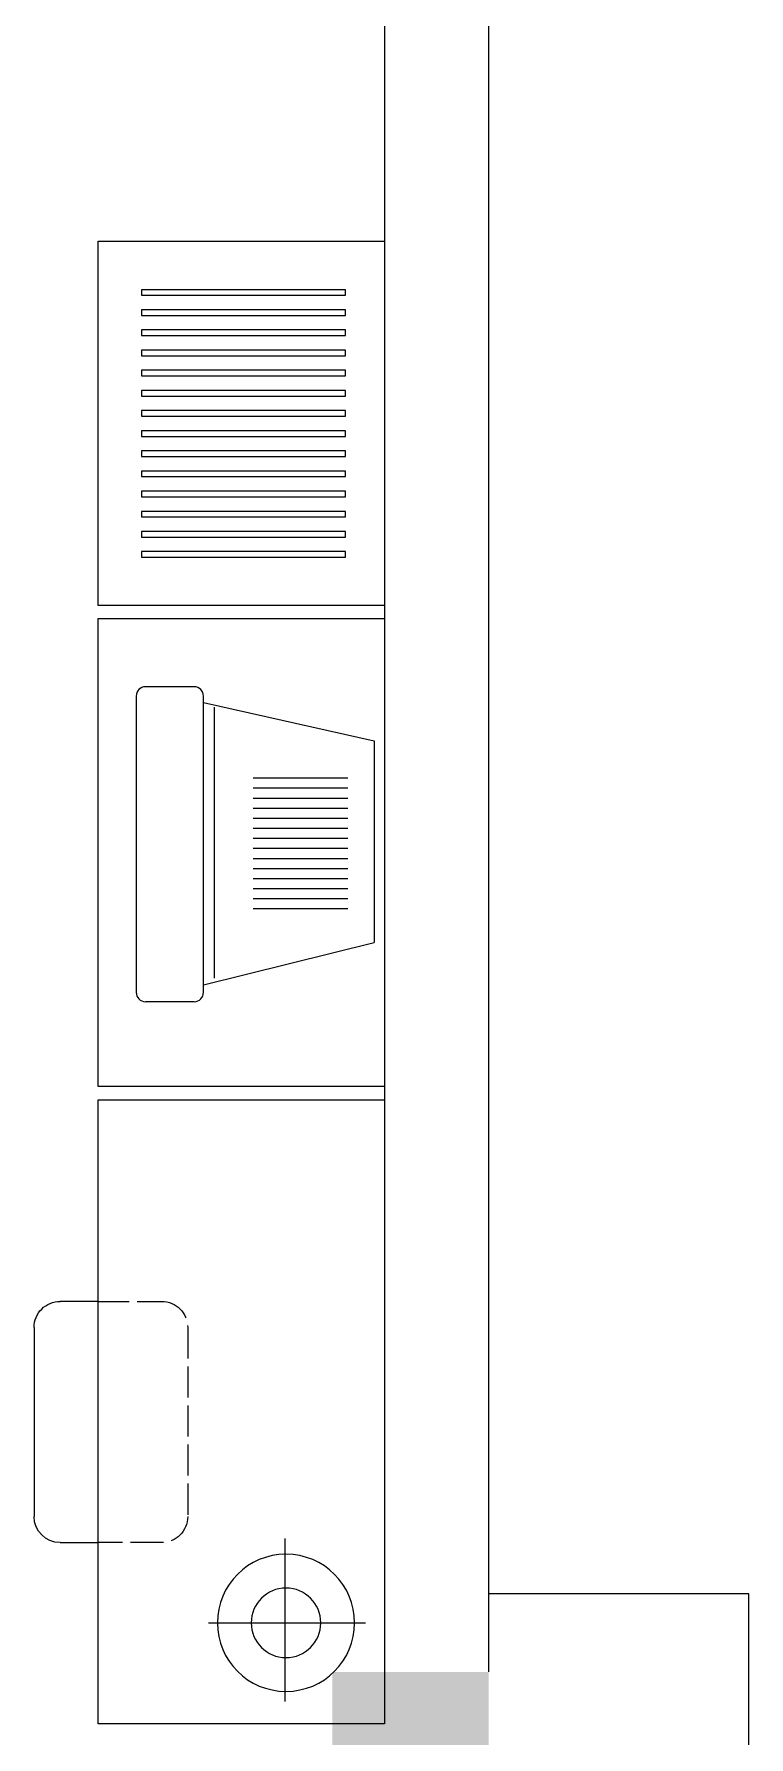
# Model space of a CAD drawing. Header units: centimetres. Extents: x 8510 to 16419, y -974 to 2536.
# Drawn here: x 14183.3 to 14320.6, y 29.6 to 357 of the extents above; entities that cross this region are included whole.
import ezdxf

# ---------------------------------------------------------------- set-up
doc = ezdxf.new("R2010")
doc.units = ezdxf.units.CM
doc.linetypes.add('ACAD_ISO02W100', pattern=[15, 12, -3])
for name, color, linetype in [('5', 5, 'Continuous'), ('楼梯', 6, 'Continuous'), ('轴线', 1, 'Continuous')]:
    doc.layers.add(name, color=color, linetype=linetype)

# ---------------------------------------------------------------- blocks, each defined once
blk = doc.blocks.new('13')
at = {"layer": '5'}
for p, q in [((-327332.6, -96330.1, 589.9), (-328532.6, -96330.1, 589.9)), ((-328532.6, -96330.1, 589.9), (-328532.6, -96880.1, 589.9)), ((-327332.6, -96880.1, 589.9), (-327332.6, -96330.1, 589.9)), ((-328338.3, -96668.2, 589.9), (-328338.3, -96366.7, 589.9)), ((-328489.6, -96520.9, 589.9), (-328176, -96520.9, 589.9)), ((-328532.6, -96880.1, 589.9), (-327332.6, -96880.1, 589.9)), ((-328184, -96952.9, 589.9), (-328184, -96880.1, 589.9)), ((-327720.3, -96880.1, 589.9), (-327720.3, -96952.9, 589.9)), ((-327770.3, -97002.9, 589.9), (-328134, -97002.9, 589.9))]:
    blk.add_line(p, q, dxfattribs=at)
at = {"layer": '5', "linetype": 'ACAD_ISO02W100', "ltscale": 5}
for p, q in [((-327770.3, -96707.9, 589.9), (-328134, -96707.9, 589.9)), ((-328184, -96757.9, 589.9), (-328184, -96880.1, 589.9)), ((-327720.3, -96880.1, 589.9), (-327720.3, -96757.9, 589.9))]:
    blk.add_line(p, q, dxfattribs=at)
at = {"layer": '5'}
for radius in [131.8, 66.8]:
    blk.add_circle((-328338.2, -96519.1, 589.9), radius, dxfattribs=at)
at = {"layer": '5', "linetype": 'ACAD_ISO02W100', "ltscale": 5}
for centre, start, end in [((-328134, -96757.9, 589.9), 90, 180), ((-327770.3, -96757.9, 589.9), 0, 90)]:
    blk.add_arc(centre, 50, start, end, dxfattribs=at)
at = {"layer": '5'}
for centre, start, end in [((-328134, -96952.9, 589.9), 180, 270), ((-327770.3, -96952.9, 589.9), 270, 0)]:
    blk.add_arc(centre, 50, start, end, dxfattribs=at)

msp = doc.modelspace()

# ---------------------------------------------------------------- linework, layer by layer
at = {"layer": '5', "color": 7}
for p, q in [((14195.58, 247.13), (14195.58, 317.13)), ((14195.58, 317.13), (14250.58, 317.13)), ((14250.58, 317.13), (14250.58, 247.13)), ((14243.11, 307.83), (14203.9, 307.83)), ((14203.9, 307.83), (14203.9, 306.75)), ((14243.11, 306.75), (14243.11, 307.83)), ((14203.9, 306.75), (14243.11, 306.75)), ((14243.11, 303.95), (14203.9, 303.95)), ((14203.9, 303.95), (14203.9, 302.88)), ((14203.9, 302.88), (14243.11, 302.88)), ((14243.11, 302.88), (14243.11, 303.95)), ((14243.11, 300.08), (14203.9, 300.08)), ((14203.9, 300.08), (14203.9, 299)), ((14203.9, 299), (14243.11, 299)), ((14243.11, 299), (14243.11, 300.08)), ((14243.11, 296.2), (14203.9, 296.2)), ((14203.9, 296.2), (14203.9, 295.13)), ((14203.9, 295.13), (14243.11, 295.13)), ((14243.11, 295.13), (14243.11, 296.2)), ((14243.11, 292.33), (14203.9, 292.33)), ((14203.9, 292.33), (14203.9, 291.25)), ((14243.11, 291.25), (14243.11, 292.33)), ((14203.9, 291.25), (14243.11, 291.25)), ((14243.11, 288.46), (14203.9, 288.46)), ((14203.9, 288.46), (14203.9, 287.38)), ((14243.11, 287.38), (14243.11, 288.46)), ((14203.9, 287.38), (14243.11, 287.38)), ((14243.11, 284.58), (14203.9, 284.58)), ((14203.9, 284.58), (14203.9, 283.51)), ((14203.9, 283.51), (14243.11, 283.51)), ((14243.11, 283.51), (14243.11, 284.58)), ((14243.11, 280.71), (14203.9, 280.71)), ((14203.9, 280.71), (14203.9, 279.63)), ((14203.9, 279.63), (14243.11, 279.63)), ((14243.11, 279.63), (14243.11, 280.71)), ((14243.11, 276.84), (14203.9, 276.84)), ((14203.9, 276.84), (14203.9, 275.76)), ((14203.9, 275.76), (14243.11, 275.76)), ((14243.11, 275.76), (14243.11, 276.84)), ((14243.11, 272.96), (14203.9, 272.96)), ((14203.9, 272.96), (14203.9, 271.89)), ((14203.9, 271.89), (14243.11, 271.89)), ((14243.11, 271.89), (14243.11, 272.96)), ((14243.11, 269.09), (14203.9, 269.09)), ((14203.9, 269.09), (14203.9, 268.01)), ((14243.11, 268.01), (14243.11, 269.09)), ((14203.9, 268.01), (14243.11, 268.01)), ((14243.11, 265.21), (14203.9, 265.21)), ((14203.9, 265.21), (14203.9, 264.14)), ((14243.11, 264.14), (14243.11, 265.21)), ((14203.9, 264.14), (14243.11, 264.14)), ((14243.11, 261.34), (14203.9, 261.34)), ((14203.9, 261.34), (14203.9, 260.26)), ((14203.9, 260.26), (14243.11, 260.26)), ((14243.11, 260.26), (14243.11, 261.34)), ((14243.11, 257.47), (14203.9, 257.47)), ((14203.9, 257.47), (14203.9, 256.39)), ((14203.9, 256.39), (14243.11, 256.39)), ((14243.11, 256.39), (14243.11, 257.47)), ((14250.58, 247.13), (14195.58, 247.13)), ((14195.58, 244.63), (14250.58, 244.63)), ((14195.58, 154.63), (14195.58, 244.63)), ((14250.58, 244.63), (14250.58, 154.63)), ((14202.91, 229.71), (14202.91, 172.74)), ((14214.04, 231.49), (14204.68, 231.49)), ((14215.81, 172.74), (14215.81, 229.71)), ((14215.81, 228.48), (14248.58, 221.13)), ((14217.93, 175.51), (14217.93, 227.59)), ((14248.58, 221.13), (14248.58, 182.34)), ((14243.56, 213.91), (14225.37, 213.91)), ((14243.56, 211.98), (14225.37, 211.98)), ((14243.56, 210.05), (14225.37, 210.05)), ((14243.56, 208.11), (14225.37, 208.11)), ((14243.56, 206.18), (14225.37, 206.18)), ((14243.56, 204.25), (14225.37, 204.25)), ((14243.56, 202.31), (14225.37, 202.31)), ((14243.56, 200.38), (14225.37, 200.38)), ((14243.56, 198.45), (14225.37, 198.45)), ((14243.56, 198.45), (14225.37, 198.45)), ((14243.56, 196.51), (14225.37, 196.51)), ((14243.56, 196.51), (14225.37, 196.51)), ((14243.56, 194.58), (14225.37, 194.58)), ((14243.56, 192.65), (14225.37, 192.65)), ((14243.56, 190.71), (14225.37, 190.71)), ((14243.56, 188.78), (14225.37, 188.78)), ((14215.81, 174.18), (14248.58, 182.34)), ((14204.68, 170.97), (14214.04, 170.97)), ((14250.58, 154.63), (14195.58, 154.63))]:
    msp.add_line(p, q, dxfattribs=at)
for centre, start, end in [((14204.68, 229.71), 90, 180), ((14214.04, 229.71), 0, 90), ((14204.68, 172.74), 180, 270), ((14214.04, 172.74), 270, 0)]:
    msp.add_arc(centre, 1.78, start, end, dxfattribs=at)
at = {"layer": '楼梯', "color": 7}
for p, q in [((14320.58, 57.13), (14270.58, 57.13)), ((14320.58, -241.87), (14320.58, 57.13))]:
    msp.add_line(p, q, dxfattribs=at)
at = {"layer": '轴线', "color": 7}
for p, q in [((14250.58, 424.63), (14250.58, 42.13)), ((14270.58, 424.63), (14270.58, 42.13))]:
    msp.add_line(p, q, dxfattribs=at)
msp.add_solid([(14270.58, -142.87), (14240.58, -142.87), (14270.58, 42.13), (14240.58, 42.13)], dxfattribs=at)

# ---------------------------------------------------------------- block references
at = {"layer": '5', "color": 7, "linetype": 'Continuous', "xscale": -0.1, "yscale": 0.1, "zscale": 0.1, "rotation": 270}
msp.add_blockref('13', (23883.58, 32885.38, -58.99), dxfattribs=at)

doc.saveas('drawing.dxf')
